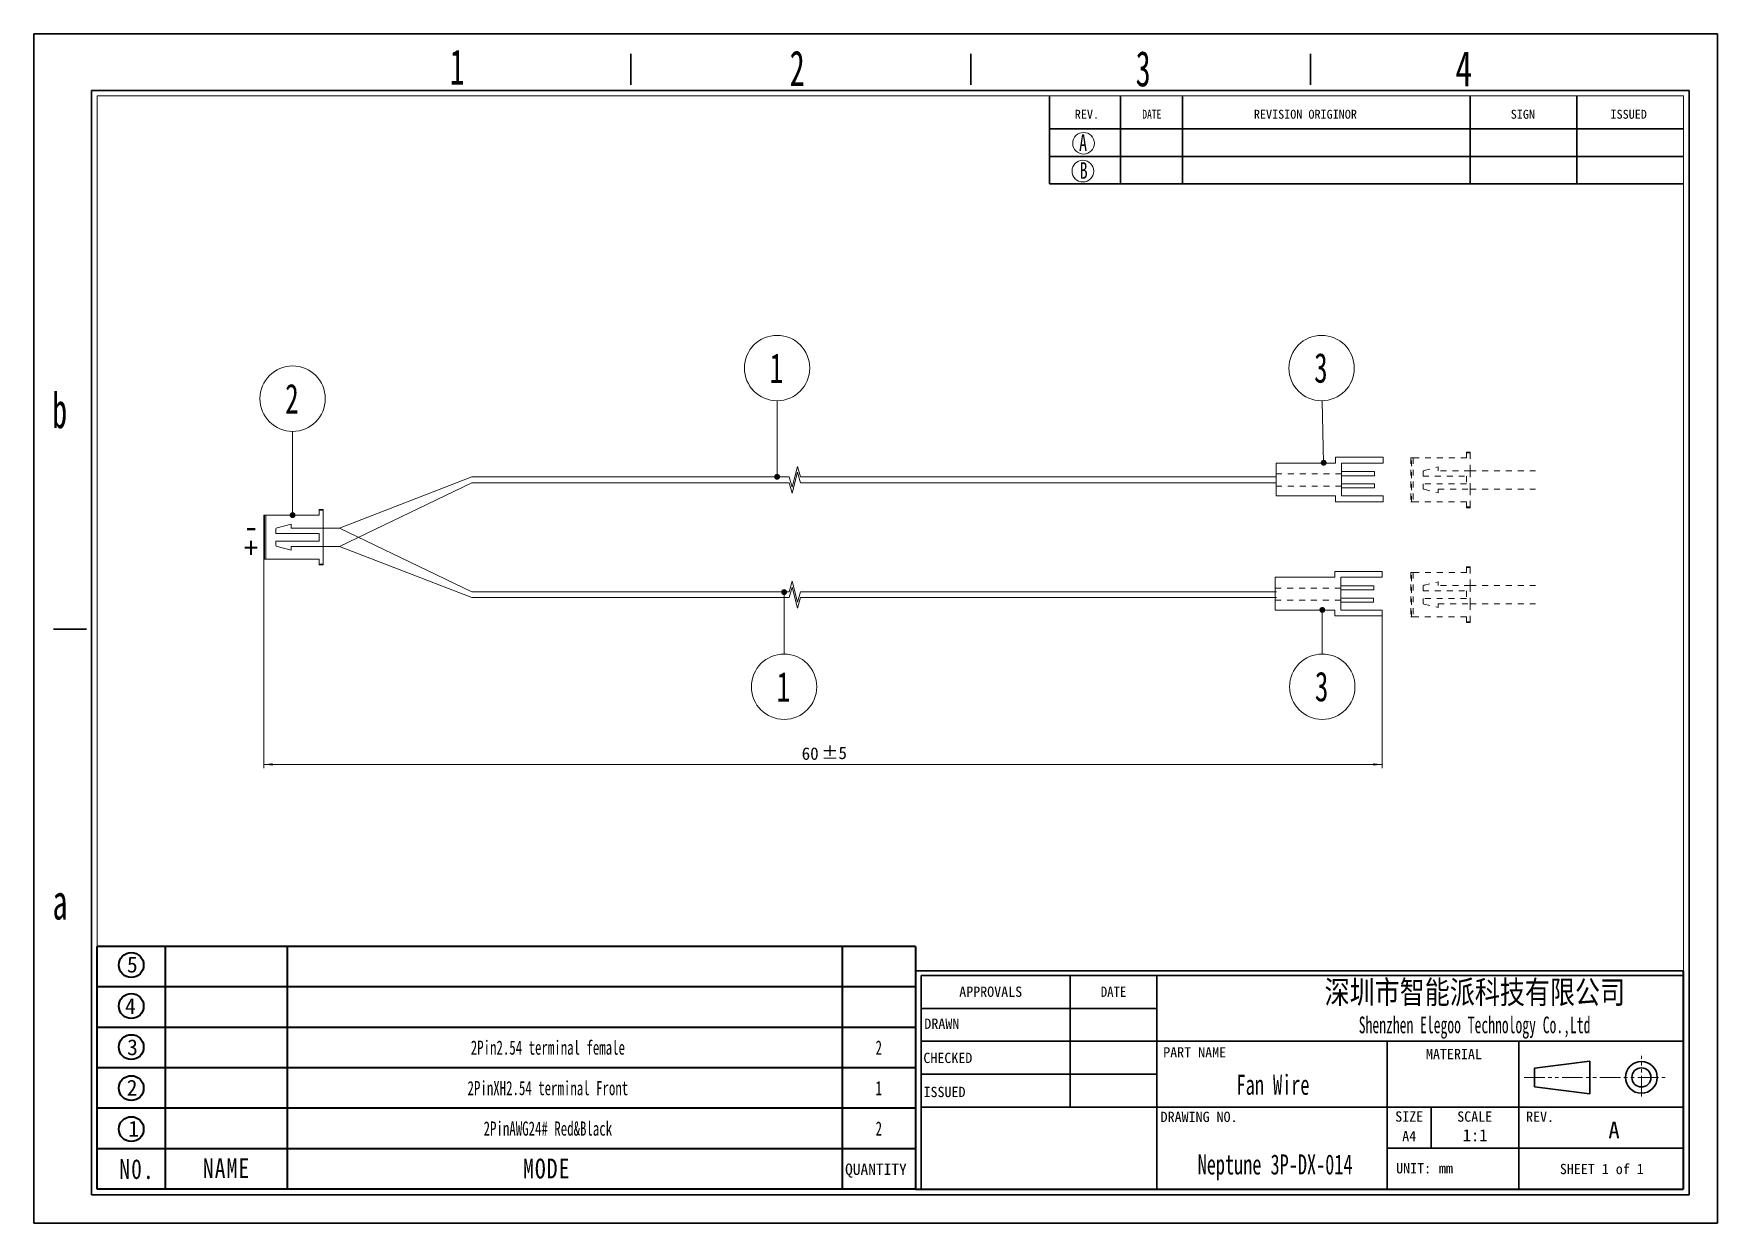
# Model space of a CAD drawing. Header units: millimetres. Extents: x 0 to 283, y 0 to 200.
import ezdxf
from ezdxf.enums import TextEntityAlignment as Align

# ---------------------------------------------------------------- set-up
doc = ezdxf.new("R2010")
doc.units = ezdxf.units.MM
for name, pattern in [('双点画线', [22, 12, -2, 2, -2, 2, -2]), ('点画线', [18, 12, -2, 2, -2]), ('虚线', [2, 1, -1])]:
    doc.linetypes.add(name, pattern=pattern)
doc.layers.get('0').update_dxf_attribs({"lineweight": 35})
for name, color, linetype, lineweight in [('SLD-0', 179, 'Continuous', 30), ('中心线层', 1, '点画线', 18), ('尺寸线层', 3, 'Continuous', 18), ('粗实线层', 7, 'Continuous', 35), ('细实线层', 7, 'Continuous', 18), ('虚线层', 6, '虚线', 18)]:
    doc.layers.add(name, color=color, linetype=linetype, lineweight=lineweight)
doc.styles.add('SLDTEXTSTYLE0', font='', dxfattribs={"width": 0.7})
doc.styles.add('SLDTEXTSTYLE10', font='', dxfattribs={"width": 0.7865})
doc.styles.add('SLDTEXTSTYLE11', font='', dxfattribs={"width": 0.862222})
doc.styles.add('SLDTEXTSTYLE12', font='', dxfattribs={"width": 1.089})
doc.styles.add('SLDTEXTSTYLE13', font='', dxfattribs={"width": 0.805625})
doc.styles.add('SLDTEXTSTYLE2', font='', dxfattribs={"width": 0.469})
doc.styles.add('SLDTEXTSTYLE3', font='', dxfattribs={"width": 0.56})
doc.styles.add('SLDTEXTSTYLE4', font='', dxfattribs={"width": 0.40535})
doc.styles.add('SLDTEXTSTYLE5', font='', dxfattribs={"width": 0.7})
doc.styles.add('SLDTEXTSTYLE6', font='', dxfattribs={"width": 0.62})
doc.styles.add('SLDTEXTSTYLE7', font='', dxfattribs={"width": 0.9075})
doc.styles.add('SLDTEXTSTYLE8', font='', dxfattribs={"width": 0.484})
doc.styles.add('SLDTEXTSTYLE9', font='', dxfattribs={"width": 0.870455})
doc.styles.add('工程1', font='')
doc.styles.add('标准', font='', dxfattribs={"width": 0.667})
doc.styles.get('SLDTEXTSTYLE0').set_extended_font_data('宋体')
doc.styles.get('SLDTEXTSTYLE10').set_extended_font_data('宋体')
doc.styles.get('SLDTEXTSTYLE11').set_extended_font_data('宋体')
doc.styles.get('SLDTEXTSTYLE12').set_extended_font_data('宋体')
doc.styles.get('SLDTEXTSTYLE13').set_extended_font_data('宋体')
doc.styles.get('SLDTEXTSTYLE2').set_extended_font_data('宋体')
doc.styles.get('SLDTEXTSTYLE3').set_extended_font_data('宋体')
doc.styles.get('SLDTEXTSTYLE4').set_extended_font_data('宋体')
doc.styles.get('SLDTEXTSTYLE5').set_extended_font_data('宋体')
doc.styles.get('SLDTEXTSTYLE6').set_extended_font_data('宋体')
doc.styles.get('SLDTEXTSTYLE7').set_extended_font_data('宋体')
doc.styles.get('SLDTEXTSTYLE8').set_extended_font_data('宋体')
doc.styles.get('SLDTEXTSTYLE9').set_extended_font_data('宋体')
doc.styles.get('工程1').set_extended_font_data('宋体')
doc.styles.get('标准').set_extended_font_data('宋体')
doc.dimstyles.new('标准', dxfattribs={"dimscale": 0.6, "dimtxt": 3.5, "dimasz": 2.5, "dimexe": 1, "dimexo": 0, "dimtad": 1, "dimdsep": 46, "dimtxsty": '工程1', "dimblk": '_CAXARROW', "dimcen": 0, "dimdle": 4, "dimazin": 2, "dimtfac": 0.707107, "dimtdec": 3, "dimtmove": 2, "dimatfit": 3, "dimfxl": 1, "dimfrac": 2, "dimtolj": 1, "dimarcsym": 1})

# ---------------------------------------------------------------- blocks, each defined once
blk = doc.blocks.new('ELEGOO标题栏_1')
for p in [(133.85, 38.11), (0, 0)]:
    blk.add_line(p, (133.85, 0))
at = {"layer": 'SLD-0', "color": 0, "linetype": 'Continuous'}
for p, q in [((133.85, 38.11), (0, 38.11)), ((0, 38.11), (0, 0)), ((133.85, 37.29), (0.96, 37.29)), ((0.96, 37.29), (0.96, 0)), ((26.95, 37.29), (26.95, 14.34)), ((42.07, 37.29), (42.07, 0)), ((42.07, 31.55), (0.96, 31.55)), ((133.85, 25.81), (0.96, 25.81)), ((82.22, 25.81), (82.22, 0)), ((105.17, 0), (105.17, 25.81)), ((107.93, 21.13), (117.56, 22.32)), ((107.93, 17.89), (107.93, 21.13)), ((117.56, 16.63), (117.56, 22.32)), ((42.07, 20.08), (0.96, 20.08)), ((107.93, 17.89), (117.56, 16.63)), ((133.85, 14.34), (0.96, 14.34)), ((89.87, 14.34), (89.87, 7.17)), ((82.22, 7.17), (133.85, 7.17))]:
    blk.add_line(p, q, dxfattribs=at)
for radius in [2.77, 1.67]:
    blk.add_circle((126.54, 19.51), radius, dxfattribs=at)
at = {"layer": '中心线层', "color": 1, "linetype": '双点画线', "lineweight": 18, "ltscale": 0.3}
for p, q in [((126.54, 16.16), (126.54, 23.3)), ((106.1, 19.51), (130.7, 19.51))]:
    blk.add_line(p, q, dxfattribs=at)
at = {"layer": 'SLD-0', "color": 0}
for s, insert, char_height, width, attachment_point, style in [('{\\W1;APPROVALS}', (13.1, 35.34), 1.7927, 38.1779, 2, 'SLDTEXTSTYLE10'), ('DATE', (34.52, 35.34), 1.793, 17.8919, 2, 'SLDTEXTSTYLE7'), ('{\\W0.8;深圳市智能派科技有限公司}', (97.5, 36.37), 4, 133.1206, 2, 'SLDTEXTSTYLE0'), ('{\\W1;DRAWN}', (4.58, 29.77), 1.7927, 12.6788, 2, 'SLDTEXTSTYLE4'), ('{\\fsimsun|b1|i0|c134|p2;\\W0.6;Shenzhen Elegoo Technology Co.,Ltd}', (97.46, 30.12), 2.9104, 129.0935, 2, 'SLDTEXTSTYLE2'), ('{\\W1;CHECKED}', (5.63, 23.81), 1.7927, 17.6061, 2, 'SLDTEXTSTYLE4'), ('{\\W1;PART NAME}', (48.66, 24.78), 1.7927, 40.2352, 2, 'SLDTEXTSTYLE11'), ('{\\W1;MATERIAL}', (93.86, 24.48), 1.7927, 43.0109, 2, 'SLDTEXTSTYLE12'), ('{\\W1;ISSUED}', (5.05, 17.87), 1.7927, 14.7218, 2, 'SLDTEXTSTYLE4'), ('{\\W1;DRAWING NO.}', (49.43, 13.53), 1.7927, 46.8642, 2, 'SLDTEXTSTYLE9'), ('{\\W1;SIZE}', (86.06, 13.59), 1.793, 9.8746, 2, 'SLDTEXTSTYLE4'), ('{\\W1;SCALE}', (97.48, 13.58), 1.7927, 22.8456, 2, 'SLDTEXTSTYLE7'), ('{\\W1;REV.}', (108.87, 13.56), 1.793, 16.3741, 2, 'SLDTEXTSTYLE7'), ('{\\W1;A}', (120.78, 11.78), 2.91, 3.9348, 1, 'SLDTEXTSTYLE3'), ('{\\W1;A4}', (86.06, 10.18), 1.793, 4.9073, 2, 'SLDTEXTSTYLE4'), ('{\\W1;1:1}', (97.55, 10.49), 2.117, 7.7808, 2, 'SLDTEXTSTYLE3'), ('{\\W1;UNIT:}', (86.83, 4.57), 1.7927, 18.0042, 2, 'SLDTEXTSTYLE7'), ('{\\W1;mm}', (92.46, 4.58), 1.793, 5.0475, 2, 'SLDTEXTSTYLE8'), ('{\\W1;SHEET 1 of 1}', (119.64, 4.44), 1.7927, 47.0046, 2, 'SLDTEXTSTYLE13')]:
    blk.add_mtext(s, dxfattribs=dict(at, insert=insert, char_height=char_height, width=width, attachment_point=attachment_point, style=style))
at = {"layer": '尺寸线层', "color": 0, "style": '标准', "width": 0.667}
for tag, height, p in [('绘制者', 2, (21.79, 28.7)), ('绘图日期', 2, (34.51, 28.68)), ('审核者', 2, (21.8, 23.22)), ('审核日期', 2, (34.51, 22.95)), ('材质', 3.5, (94.1, 18.33)), ('发布者', 2, (21.79, 17.24)), ('发布日期', 2, (34.51, 17.21)), ('零件名称', 3.5, (62.32, 18.23)), ('图纸编号', 3.5, (62.68, 4.34))]:
    blk.add_attdef(tag, text='', height=height, dxfattribs=at).set_placement(p, align=Align.MIDDLE_CENTER)
blk = doc.blocks.new('更新记录栏_1')
at = {"layer": 'SLD-0', "color": 0, "linetype": 'Continuous'}
for p, q in [((-110.52, 0), (-110.52, -15.3)), ((-98.13, 0), (-98.13, -15.3)), ((-87.3, 0), (-87.3, -15.3)), ((-110.52, -5.74), (0, -5.74)), ((-110.52, -10.52), (0, -10.52)), ((-110.52, -15.3), (0, -15.3))]:
    blk.add_line(p, q, dxfattribs=at)
at = {"layer": 'SLD-0', "color": 0}
for p, q in [((-37.16, 0), (-37.16, -15.3)), ((-18.58, 0), (-18.58, -15.3))]:
    blk.add_line(p, q, dxfattribs=at)
at = {"layer": 'SLD-0', "color": 2, "lineweight": 0}
for centre in [(-104.56, -8.25), (-104.68, -13.1)]:
    blk.add_circle(centre, 1.89, dxfattribs=at)
at = {"layer": '粗实线层', "color": 0, "lineweight": 18}
for p in [(-110.52, 0), (0, -15.3)]:
    blk.add_line(p, (0, 0), dxfattribs=at)
at = {"layer": 'SLD-0', "color": 0, "attachment_point": 1, "style": 'SLDTEXTSTYLE10'}
for s, insert, char_height, width in [('{\\W1;REV.}', (-106.09, -2.41), 1.554, 12.2988), ('DATE', (-94.32, -2.41), 1.554, 13.4388), ('{\\W1;REVISION ORIGINOR}', (-74.87, -2.41), 1.5536, 57.5127), ('{\\W1;SIGN}', (-30.09, -2.41), 1.554, 12.3134), ('{\\W1;ISSUED}', (-12.7, -2.41), 1.5536, 19.59)]:
    blk.add_mtext(s, dxfattribs=dict(at, insert=insert, char_height=char_height, width=width))
at = {"layer": 'SLD-0', "color": 2, "char_height": 2.9, "attachment_point": 1, "style": 'SLDTEXTSTYLE5'}
for s, insert, width in [('A', (-105.34, -6.68), 3.5956), ('B', (-105.23, -11.54), 3.5381)]:
    blk.add_mtext(s, dxfattribs=dict(at, insert=insert, width=width))
at = {"layer": '尺寸线层', "color": 0, "style": '标准', "width": 0.667}
for tag, p in [('日期A', (-92.71, -8.13)), ('A版本更新内容', (-62.23, -8.13)), ('标记A', (-27.87, -8.13)), ('发布者A', (-9.29, -8.13)), ('日期B', (-92.71, -12.91)), ('A版本更新内容', (-62.23, -12.91)), ('标记B', (-27.87, -12.91)), ('发布者B', (-9.29, -12.91))]:
    blk.add_attdef(tag, text='', height=1.5, dxfattribs=at).set_placement(p, align=Align.MIDDLE_CENTER)
blk = doc.blocks.new('图框_1')
at = {"layer": 'SLD-0', "color": 0}
for p, q in [((0, 207.38), (293.52, 207.38)), ((0, 0), (0, 207.38)), ((293.52, 207.38), (293.52, 0)), ((293.52, 0), (0, 0))]:
    blk.add_line(p, q, dxfattribs=at)
at = {"layer": 'SLD-0', "color": 0, "linetype": 'Continuous'}
for p, q in [((104.11, 198.49), (104.11, 203.88)), ((163.36, 198.49), (163.36, 203.88)), ((222.61, 198.49), (222.61, 203.88)), ((10.1, 4.94), (10.1, 197.5)), ((10.1, 197.5), (288.58, 197.5)), ((288.58, 197.5), (288.58, 4.94)), ((9.21, 103.56), (3.48, 103.56)), ((288.58, 4.94), (10.1, 4.94))]:
    blk.add_line(p, q, dxfattribs=at)
at = {"layer": 'SLD-0', "color": 0, "lineweight": 15}
for p, q in [((11.08, 5.93), (11.08, 196.52)), ((11.08, 196.52), (287.59, 196.52)), ((287.59, 196.52), (287.59, 5.93)), ((287.59, 5.93), (11.08, 5.93))]:
    blk.add_line(p, q, dxfattribs=at)
at = {"layer": 'SLD-0', "color": 0, "char_height": 6.17, "attachment_point": 1}
for s, insert, width, style in [('1', (72.52, 204.68), 3.1728, 'SLDTEXTSTYLE6'), ('2', (131.8, 204.43), 6.4014, 'SLDTEXTSTYLE6'), ('3', (192.12, 204.37), 6.3735, 'SLDTEXTSTYLE6'), ('4', (247.85, 204.37), 7.6545, 'SLDTEXTSTYLE5'), ('b', (3.24, 144.8), 6.4386, 'SLDTEXTSTYLE6'), ('a', (3.29, 59.13), 6.3735, 'SLDTEXTSTYLE6')]:
    blk.add_mtext(s, dxfattribs=dict(at, insert=insert, width=width, style=style))
blk = doc.blocks.new('图框1_1')
at = {"layer": '粗实线层', "color": 0}
blk.add_blockref('图框_1', (0, 0), dxfattribs=at)
blk = doc.blocks.new('明细栏_1')
at = {"layer": '粗实线层', "color": 0}
for p, q in [((144.46, 42.89), (0, 42.89)), ((0, 0), (0, 42.89)), ((12, 42.89), (12, 0)), ((33.51, 42.89), (33.51, 0)), ((131.49, 42.89), (131.49, 0)), ((144.46, 42.89), (144.46, 0)), ((144.46, 35.74), (0, 35.74)), ((144.46, 28.59), (0, 28.59)), ((144.46, 21.44), (0, 21.44)), ((0, 14.3), (0, 21.44)), ((144.46, 14.3), (0, 14.3)), ((144.46, 7.17), (0, 7.17)), ((144.46, 0), (0, 0))]:
    blk.add_line(p, q, dxfattribs=at)
for centre in [(6, 39.59), (6, 32.35), (6, 25.11), (6, 17.87), (6, 10.63)]:
    blk.add_circle(centre, 2.19, dxfattribs=at)
at = {"layer": '尺寸线层', "color": 0, "char_height": 2.8, "attachment_point": 1, "line_spacing_factor": 1.15057, "style": '标准'}
for s, insert, width in [('\\T1.1;{\\fsimsun|b1|i0|c134|p2;\\W1;5}', (5.24, 41.07), 1.5173), ('\\T1.1;{\\fsimsun|b1|i0|c134|p2;\\W1;4}', (4.9, 33.74), 1.7207), ('\\T1.1;{\\fsimsun|b1|i0|c134|p2;\\W1;3}', (5.27, 26.48), 1.5173), ('\\T1.1;{\\fsimsun|b1|i0|c134|p2;\\W1;2}', (5.2, 19.34), 1.5486), ('\\T1.1;{\\fsimsun|b1|i0|c134|p2;\\W1;1}', (5.48, 12.1), 1.3013)]:
    blk.add_mtext(s, dxfattribs=dict(at, insert=insert, width=width))
at = {"layer": '尺寸线层', "color": 3, "attachment_point": 1, "line_spacing_factor": 1.15057, "style": '标准'}
for s, insert, char_height, width in [('\\T1.1;{\\fsimsun|b1|i0|c134|p2;\\W0.8;\\C0;N0.}', (3.88, 5.33), 3.5, 5.1088), ('\\T1.1;{\\fsimsun|b1|i0|c134|p2;\\W0.8;\\C0;NAME}', (18.64, 5.48), 3.5, 8.4532), ('\\T1.1;{\\fsimsun|b1|i0|c134|p2;\\W0.8;\\C0;MODE}', (75.17, 5.42), 3.5, 8.4532), ('{\\fSimSun|b1|i0|c134|p2;\\W1;\\T1;\\C0;QUANTITY}', (132.02, 4.55), 2, 11.2737)]:
    blk.add_mtext(s, dxfattribs=dict(at, insert=insert, char_height=char_height, width=width))
at = {"layer": '尺寸线层', "color": 0, "style": '标准', "width": 0.667}
for tag, p in [('名称5', (22.75, 39.31)), ('规格5', (79.55, 39.31)), ('数量5 ', (137.97, 39.31)), ('名称4', (22.75, 32.17)), ('规格4 ', (79.55, 32.17)), ('数量4', (137.97, 32.17)), ('名称3', (22.75, 25.02)), ('规格3', (79.55, 25.02)), ('数量3', (137.97, 25.02)), ('名称2', (22.75, 17.87)), ('规格2', (79.55, 17.87)), ('数量2', (137.97, 17.87)), ('名称1', (22.75, 10.73)), ('规格1', (79.55, 10.73)), ('数量1', (137.97, 10.73))]:
    blk.add_attdef(tag, text='', height=2.5, dxfattribs=at).set_placement(p, align=Align.MIDDLE_CENTER)
blk = doc.blocks.new('*X8')
at = {"layer": '细实线层', "lineweight": 18}
h = blk.add_hatch(color=0, dxfattribs=at)
edge = h.paths.add_edge_path(flags=0)
edge.add_arc((0, 0), 0.5, 0, 360)
at = {"layer": '细实线层', "color": 0}
blk.add_line((0, 0), (0, 14.09), dxfattribs=at)
for start, end in [(90, 270), (270, 90)]:
    blk.add_arc((0, 19.59), 5.5, start, end, dxfattribs=at)
at = {"layer": '细实线层', "color": 0, "lineweight": 18, "insert": (0, 19.59), "char_height": 5, "width": 3.1301, "attachment_point": 5, "line_spacing_factor": 1.15057, "style": '标准'}
blk.add_mtext('\\T1.1;2', dxfattribs=at)
blk = doc.blocks.new('*X9')
at = {"layer": '细实线层', "lineweight": 18}
h = blk.add_hatch(color=0, dxfattribs=at)
edge = h.paths.add_edge_path(flags=0)
edge.add_arc((0, 0), 0.5, 0, 360)
at = {"layer": '细实线层', "color": 0}
blk.add_line((0, 0), (0, 12.78), dxfattribs=at)
for start, end in [(90, 270), (270, 90)]:
    blk.add_arc((0, 18.28), 5.5, start, end, dxfattribs=at)
at = {"layer": '细实线层', "color": 0, "lineweight": 18, "insert": (0, 18.28), "char_height": 5, "width": 2.8506, "attachment_point": 5, "line_spacing_factor": 1.15057, "style": '标准'}
blk.add_mtext('\\T1.1;1', dxfattribs=at)
blk = doc.blocks.new('*X10')
at = {"layer": '细实线层', "lineweight": 18}
h = blk.add_hatch(color=0, dxfattribs=at)
edge = h.paths.add_edge_path(flags=0)
edge.add_arc((0, 0), 0.5, 0, 360)
at = {"layer": '细实线层', "color": 0}
blk.add_line((0, 0), (0, -10.42), dxfattribs=at)
for start, end in [(90, 270), (270, 90)]:
    blk.add_arc((0, -15.92), 5.5, start, end, dxfattribs=at)
at = {"layer": '细实线层', "color": 0, "lineweight": 18, "insert": (0, -15.92), "char_height": 5, "width": 2.8506, "attachment_point": 5, "line_spacing_factor": 1.15057, "style": '标准'}
blk.add_mtext('\\T1.1;1', dxfattribs=at)
blk = doc.blocks.new('*X11')
at = {"layer": '细实线层', "lineweight": 18}
h = blk.add_hatch(color=0, dxfattribs=at)
edge = h.paths.add_edge_path(flags=0)
edge.add_arc((0, 0), 0.5, 0, 360)
at = {"layer": '细实线层', "color": 0}
blk.add_line((0, 0), (-0.23, 10.42), dxfattribs=at)
for start, end in [(90, 270), (270, 90)]:
    blk.add_arc((-0.35, 15.92), 5.5, start, end, dxfattribs=at)
at = {"layer": '细实线层', "color": 0, "lineweight": 18, "insert": (-0.35, 15.92), "char_height": 5, "width": 3.1301, "attachment_point": 5, "line_spacing_factor": 1.15057, "style": '标准'}
blk.add_mtext('\\T1.1;3', dxfattribs=at)
blk = doc.blocks.new('*X12')
at = {"layer": '细实线层', "lineweight": 18}
h = blk.add_hatch(color=0, dxfattribs=at)
edge = h.paths.add_edge_path(flags=0)
edge.add_arc((0, 0), 0.5, 0, 360)
at = {"layer": '细实线层', "color": 0}
blk.add_line((0, 0), (0, -7.42), dxfattribs=at)
for start, end in [(90, 270), (270, 90)]:
    blk.add_arc((0, -12.92), 5.5, start, end, dxfattribs=at)
at = {"layer": '细实线层', "color": 0, "lineweight": 18, "insert": (0, -12.92), "char_height": 5, "width": 3.1301, "attachment_point": 5, "line_spacing_factor": 1.15057, "style": '标准'}
blk.add_mtext('\\T1.1;3', dxfattribs=at)
blk = doc.blocks.new('*X14')
at = {"color": 0, "char_height": 2.1, "attachment_point": 1, "style": '工程1'}
for s, insert, width in [('60', (129.2, 80.07), 28.7196), ('%%P5', (132.53, 80.19), 18.0201)]:
    blk.add_mtext(s, dxfattribs=dict(at, insert=insert, width=width))
blk = doc.blocks.new('*X13')
at = {"layer": '尺寸线层', "linetype": 'Continuous'}
for points in [[(38.7, 77.19), (40.2, 77.38), (40.2, 77)], [(226.88, 77.19), (225.38, 77.38), (225.38, 77)]]:
    blk.add_hatch(color=0, dxfattribs=at).paths.add_polyline_path(points, flags=0)
at = {"layer": '尺寸线层', "color": 0, "linetype": 'Continuous'}
for p, q in [((38.7, 111.7), (38.7, 76.59)), ((226.88, 102.17), (226.88, 76.59)), ((38.7, 77.19), (226.88, 77.19))]:
    blk.add_line(p, q, dxfattribs=at)
at = {"layer": '尺寸线层', "color": 0}
blk.add_blockref('*X14', (0, 0), dxfattribs=at)
blk = doc.blocks.new('_CAXARROW')
blk.add_hatch(color=0).paths.add_polyline_path([(0, 0), (-1, 0.125), (-1, -0.125)], flags=0)

msp = doc.modelspace()

# ---------------------------------------------------------------- linework, layer by layer
at = {"color": 8, "linetype": '虚线', "lineweight": 18}
for p, q in [((231.679, 128.774), (231.679, 121.344)), ((231.807, 128.774), (231.679, 128.774)), ((231.807, 121.344), (231.807, 128.774)), ((231.807, 128.774), (232.063, 128.774)), ((232.063, 128.774), (232.063, 121.344)), ((232.063, 128.774), (241.03, 128.774)), ((241.03, 129.735), (241.671, 129.735)), ((241.03, 129.607), (241.03, 129.735)), ((241.03, 129.607), (241.03, 128.774)), ((241.671, 129.607), (241.03, 129.607)), ((241.671, 129.735), (241.671, 129.607)), ((241.671, 126.596), (241.671, 129.607)), ((233.729, 126.396), (233.729, 125.7)), ((233.729, 125.7), (241.03, 125.7)), ((233.923, 126.645), (236.291, 127.237)), ((236.291, 127.237), (236.291, 126.596)), ((241.671, 126.596), (236.291, 126.596)), ((241.03, 125.7), (241.03, 124.419)), ((241.671, 123.522), (241.671, 126.596)), ((233.729, 124.419), (233.729, 123.722)), ((241.03, 124.419), (233.729, 124.419)), ((233.923, 123.474), (236.291, 122.882)), ((236.291, 122.882), (236.291, 123.522)), ((236.291, 123.522), (241.671, 123.522)), ((241.671, 120.512), (241.671, 123.522)), ((231.807, 121.344), (231.679, 121.344)), ((232.063, 121.344), (231.807, 121.344)), ((241.03, 121.344), (232.063, 121.344)), ((241.03, 121.344), (241.03, 120.512)), ((241.03, 120.512), (241.671, 120.512)), ((241.03, 120.384), (241.03, 120.512)), ((241.671, 120.384), (241.03, 120.384)), ((241.671, 120.512), (241.671, 120.384)), ((231.679, 109.463), (231.679, 102.034)), ((231.807, 109.463), (231.679, 109.463)), ((231.807, 102.034), (231.807, 109.463)), ((231.807, 109.463), (232.063, 109.463)), ((232.063, 109.463), (232.063, 102.034)), ((232.063, 109.463), (241.03, 109.463)), ((233.923, 107.334), (236.291, 107.926)), ((236.291, 107.926), (236.291, 107.286)), ((241.03, 110.424), (241.671, 110.424)), ((241.03, 110.296), (241.03, 110.424)), ((241.03, 110.296), (241.03, 109.463)), ((241.671, 110.296), (241.03, 110.296)), ((241.671, 110.424), (241.671, 110.296)), ((241.671, 107.286), (241.671, 110.296)), ((233.729, 107.086), (233.729, 106.389)), ((233.729, 106.389), (241.03, 106.389)), ((233.729, 105.108), (233.729, 104.411)), ((241.03, 105.108), (233.729, 105.108)), ((241.671, 107.286), (236.291, 107.286)), ((241.03, 106.389), (241.03, 105.108)), ((241.671, 104.211), (241.671, 107.286)), ((231.807, 102.034), (231.679, 102.034)), ((232.063, 102.034), (231.807, 102.034)), ((241.03, 102.034), (232.063, 102.034)), ((233.923, 104.163), (236.291, 103.571)), ((236.291, 103.571), (236.291, 104.211)), ((236.291, 104.211), (241.671, 104.211)), ((241.03, 102.034), (241.03, 101.201)), ((241.671, 101.201), (241.671, 104.211)), ((241.03, 101.201), (241.671, 101.201)), ((241.03, 101.073), (241.03, 101.201)), ((241.671, 101.073), (241.03, 101.073)), ((241.671, 101.201), (241.671, 101.073))]:
    msp.add_line(p, q, dxfattribs=at)
at = {"color": 7, "linetype": 'Continuous', "lineweight": 15}
for p, q in [((38.698, 119.133), (38.698, 111.703)), ((38.826, 119.133), (38.698, 119.133)), ((38.826, 111.703), (38.826, 119.133)), ((38.826, 119.133), (39.082, 119.133)), ((39.082, 119.133), (39.082, 111.703)), ((39.082, 119.133), (48.049, 119.133)), ((48.049, 120.094), (48.689, 120.094)), ((48.049, 119.966), (48.049, 120.094)), ((48.049, 119.966), (48.049, 119.133)), ((48.689, 119.966), (48.049, 119.966)), ((48.689, 120.094), (48.689, 119.966)), ((48.689, 116.955), (48.689, 119.966)), ((40.747, 116.755), (40.747, 116.059)), ((40.941, 117.004), (43.309, 117.596)), ((43.309, 117.596), (43.309, 116.955)), ((48.689, 116.955), (43.309, 116.955)), ((48.689, 113.881), (48.689, 116.955)), ((40.747, 116.059), (48.049, 116.059)), ((40.747, 114.778), (40.747, 114.081)), ((48.049, 114.778), (40.747, 114.778)), ((40.941, 113.833), (43.309, 113.241)), ((43.309, 113.241), (43.309, 113.881)), ((43.309, 113.881), (48.689, 113.881)), ((48.049, 116.059), (48.049, 114.778)), ((48.689, 110.871), (48.689, 113.881)), ((38.826, 111.703), (38.698, 111.703)), ((39.082, 111.703), (38.826, 111.703)), ((48.049, 111.703), (39.082, 111.703)), ((48.049, 111.703), (48.049, 110.871)), ((48.049, 110.871), (48.689, 110.871)), ((48.049, 110.743), (48.049, 110.871)), ((48.689, 110.743), (48.049, 110.743)), ((48.689, 110.871), (48.689, 110.743))]:
    msp.add_line(p, q, dxfattribs=at)
at = {"color": 8, "linetype": '虚线', "lineweight": 18}
for centre, start, end in [((233.985, 126.396), 104.03624, 180), ((233.985, 123.722), 180, 255.96376), ((233.985, 107.086), 104.03624, 180), ((233.985, 104.411), 180, 255.96376)]:
    msp.add_arc(centre, 0.256, start, end, dxfattribs=at)
at = {"color": 7, "linetype": 'Continuous', "lineweight": 15}
for centre, start, end in [((41.003, 116.755), 104.03624, 180), ((41.003, 114.081), 180, 255.96376)]:
    msp.add_arc(centre, 0.256, start, end, dxfattribs=at)
at = {"layer": '尺寸线层', "color": 0, "lineweight": 15}
for p, q in [((209.001, 122.388), (209.001, 127.888)), ((209.001, 127.888), (219.001, 127.888)), ((219.001, 127.888), (219.001, 128.888)), ((219.001, 128.888), (227.001, 128.888)), ((227.001, 127.888), (220.001, 127.888)), ((220.001, 127.888), (220.001, 123.4)), ((227.001, 128.888), (227.001, 127.888)), ((220.001, 126.461), (225.551, 126.461)), ((225.551, 125.764), (220.001, 125.764)), ((225.551, 126.461), (225.551, 125.764)), ((219.001, 122.388), (209.001, 122.388)), ((219.001, 121.388), (219.001, 122.388)), ((220.001, 123.699), (220.001, 124.396)), ((220.001, 124.396), (225.546, 124.396)), ((225.546, 123.699), (220.001, 123.699)), ((220.001, 122.388), (220.001, 123.4)), ((227.001, 122.388), (220.001, 122.388)), ((225.546, 124.396), (225.546, 123.699)), ((227.001, 121.388), (227.001, 122.388)), ((227.001, 121.388), (219.001, 121.388)), ((208.878, 103.168), (208.878, 108.668)), ((208.878, 108.668), (218.878, 108.668)), ((218.878, 108.668), (218.878, 109.668)), ((218.878, 109.668), (226.878, 109.668)), ((226.878, 108.668), (219.878, 108.668)), ((219.878, 108.668), (219.878, 104.18)), ((226.878, 109.668), (226.878, 108.668)), ((219.878, 107.241), (225.428, 107.241)), ((225.428, 106.544), (219.878, 106.544)), ((219.878, 105.176), (225.422, 105.176)), ((225.422, 105.176), (225.422, 104.479)), ((225.428, 107.241), (225.428, 106.544)), ((218.878, 103.168), (208.878, 103.168)), ((218.878, 102.168), (218.878, 103.168)), ((226.878, 102.168), (218.878, 102.168)), ((225.422, 104.479), (219.878, 104.479)), ((219.878, 103.168), (219.878, 104.18)), ((226.878, 103.168), (219.878, 103.168)), ((226.878, 102.168), (226.878, 103.168))]:
    msp.add_line(p, q, dxfattribs=at)
at = {"layer": '粗实线层', "color": 0, "lineweight": 15}
for p, q in [((51.441, 116.955), (73.689, 125.588)), ((48.689, 116.955), (51.441, 116.955)), ((51.441, 116.955), (73.689, 106.249))]:
    msp.add_line(p, q, dxfattribs=at)
at = {"layer": '粗实线层', "color": 8, "linetype": '虚线', "lineweight": 18}
for p, q in [((241.671, 126.596), (252.822, 126.596)), ((241.671, 123.522), (252.822, 123.522)), ((241.671, 107.286), (252.822, 107.286)), ((241.671, 104.211), (252.822, 104.211))]:
    msp.add_line(p, q, dxfattribs=at)
at = {"layer": '粗实线层', "color": 1, "lineweight": 15}
for p, q in [((51.441, 113.881), (73.689, 124.588)), ((48.689, 113.881), (51.441, 113.881)), ((51.441, 113.881), (73.689, 105.249))]:
    msp.add_line(p, q, dxfattribs=at)
at = {"layer": '细实线层', "lineweight": 15}
for points in [[(209.078, 125.588), (128.989, 125.588), (128.52, 127.338), (127.582, 123.838), (127.114, 125.588), (73.689, 125.588)], [(73.689, 106.249), (127.114, 106.249), (127.582, 107.999), (128.52, 104.499), (128.989, 106.249), (209.078, 106.249)]]:
    msp.add_lwpolyline(points, dxfattribs=at)
at = {"layer": '细实线层', "color": 1, "lineweight": 15}
for points in [[(73.689, 124.588), (127.114, 124.588), (127.582, 122.838), (128.52, 126.338), (128.989, 124.588), (209.078, 124.588)], [(209.078, 105.249), (128.989, 105.249), (128.52, 103.499), (127.582, 106.999), (127.114, 105.249), (73.689, 105.249)]]:
    msp.add_lwpolyline(points, dxfattribs=at)
at = {"layer": '虚线层', "color": 0, "lineweight": 15}
for p, q in [((220.001, 126.09), (209.001, 126.09)), ((220.001, 124.024), (209.001, 124.024)), ((219.878, 106.871), (208.878, 106.871)), ((219.878, 104.805), (208.878, 104.805))]:
    msp.add_line(p, q, dxfattribs=at)

# ---------------------------------------------------------------- block references
at = {"xscale": 0.964990897734145, "yscale": 0.964990897734145, "zscale": 0.964990897734145}
msp.add_blockref('ELEGOO标题栏_1', (148.357, 5.718), dxfattribs=at).add_auto_attribs({'零件名称': 'Fan Wire', '图纸编号': 'Neptune 3P-DX-014'})
at = {"layer": '粗实线层', "color": 0, "xscale": 0.964990897734145, "yscale": 0.964990897734145, "zscale": 0.964990897734145}
for name, p in [('图框1_1', (0, 0)), ('更新记录栏_1', (277.522, 189.637))]:
    msp.add_blockref(name, p, dxfattribs=at)
at = {"layer": '粗实线层', "color": 0, "xscale": 0.9529514990850049, "yscale": 0.9529514990850049, "zscale": 0.9529514990850049}
msp.add_blockref('明细栏_1', (10.696, 5.718), dxfattribs=at).add_auto_attribs({'规格1': '2PinAWG24# Red&Black', '数量1': '2', '规格2': '2PinXH2.54 terminal Front', '规格3': '2Pin2.54 terminal female', '数量2': '1', '数量3': '2'})
at = {"layer": '细实线层'}
for name, p in [('*X9', (125.066, 125.588)), ('*X11', (217.014, 127.945)), ('*X8', (43.565, 119.133)), ('*X10', (126.242, 106.181)), ('*X12', (216.786, 103.187))]:
    msp.add_blockref(name, p, dxfattribs=at)

# ---------------------------------------------------------------- texts
at = {"layer": '尺寸线层', "color": 0, "char_height": 3.5, "width": 4.54966, "attachment_point": 1, "line_spacing_factor": 1.15057, "style": '标准'}
for s, insert in [('\\T1.1;{\\W1;-}', (35.405, 118.926)), ('\\T1.1;{\\W1;+}', (35.355, 115.399))]:
    msp.add_mtext(s, dxfattribs=dict(at, insert=insert))

# ---------------------------------------------------------------- dimensions: what is measured, and where the dimension line sits
at = {"layer": '尺寸线层', "color": 0}
dim = msp.add_linear_dim(base=(226.878, 77.192), p1=(38.698, 111.703), p2=(226.878, 102.168), text='\\A1;60{\\H1x;%%P5}', dimstyle='标准', override={"dimsah": 1, "dimtfac": 1, "dimtfill": 1, "dimtzin": 8}, dxfattribs=at)
dim.commit()
dim.dimension.update_dxf_attribs({"geometry": '*X13', "text_midpoint": (132.788, 77.192)})

doc.saveas('drawing.dxf')
